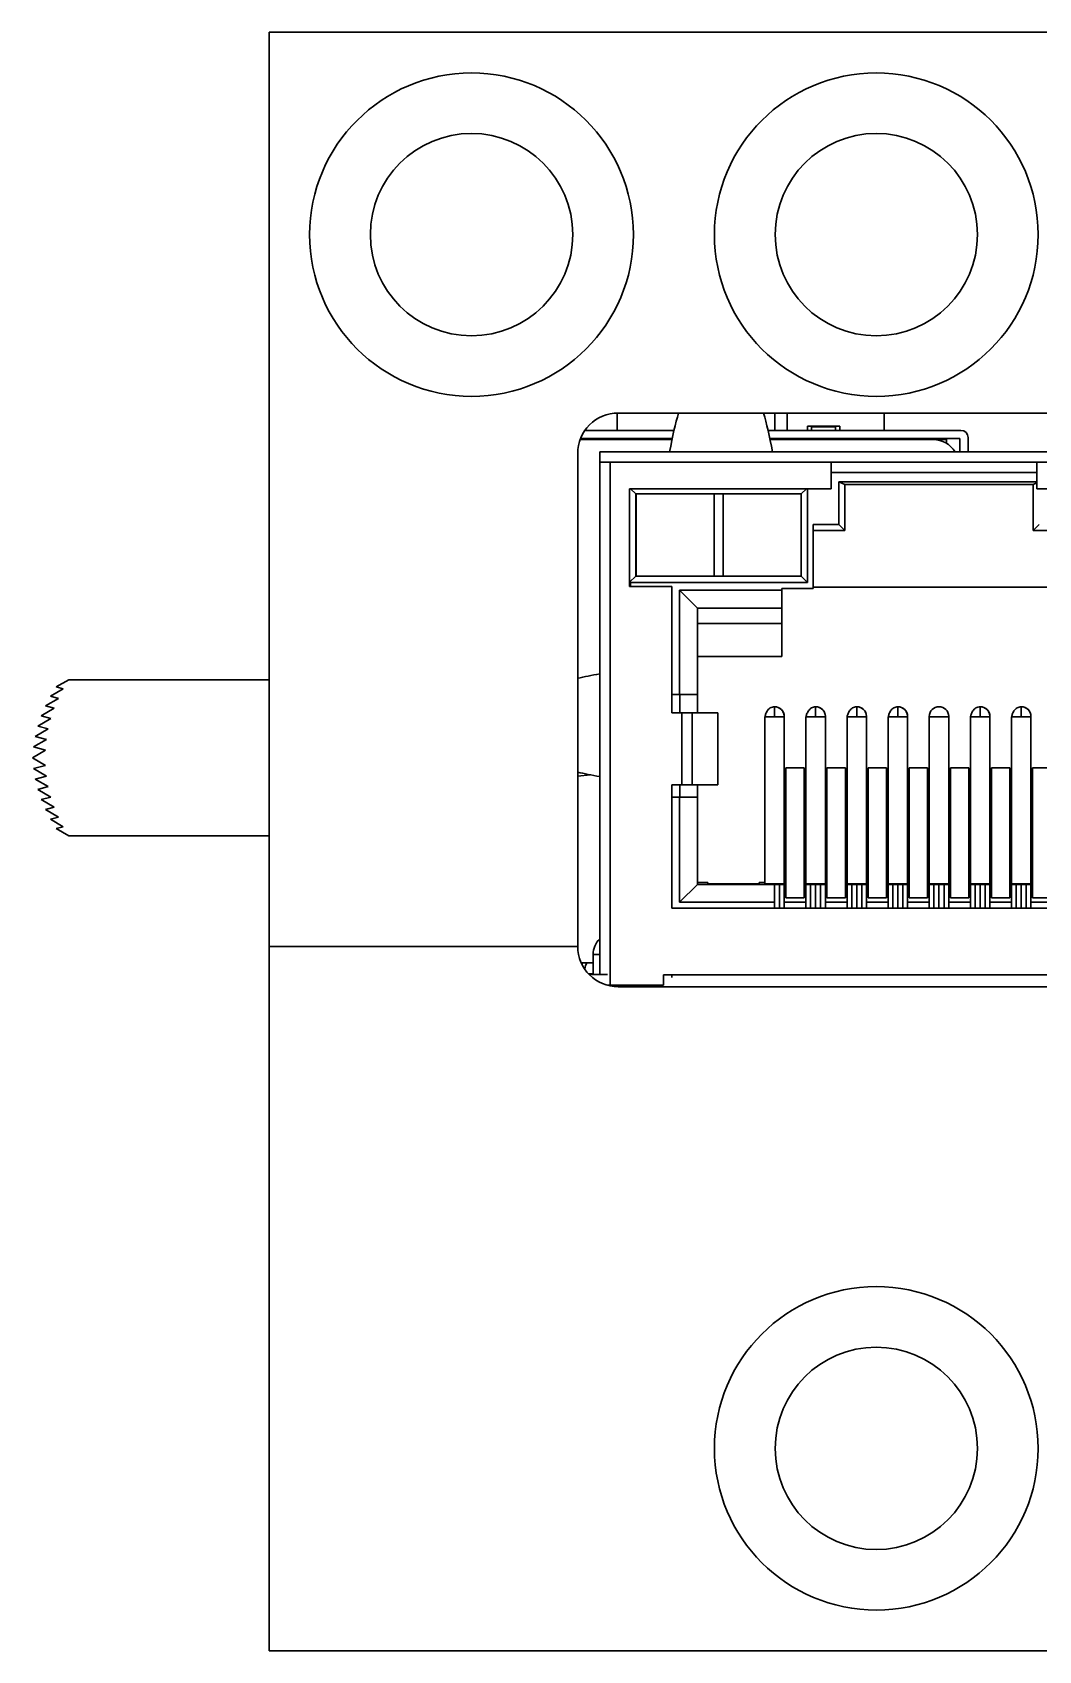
# Model space of a CAD drawing. Header units: inches. Extents: x 59 to 754, y 172 to 990.
# Drawn here: x 331.2 to 425.1, y 171.9 to 323.1 of the extents above; entities that cross this region are included whole.
import ezdxf

# ---------------------------------------------------------------- set-up
doc = ezdxf.new("R2010")
doc.units = ezdxf.units.IN
doc.header["$MEASUREMENT"] = 0
doc.layers.add('svg15406', color=7, linetype='Continuous')

msp = doc.modelspace()

# ---------------------------------------------------------------- linework, layer by layer
at = {"layer": 'svg15406', "color": 7, "lineweight": 30, "true_color": 0xffffff}
for points in [[(353.26, 323.09), (353.26, 237.7)], [(655.62, 323.09), (353.26, 323.09)], [(385.77, 285.9), (385.77, 287.52)], [(623.03, 287.52), (385.85, 287.52)], [(400.49, 285.9), (400.49, 287.52)], [(401.63, 287.52), (401.63, 285.9)], [(410.7, 285.9), (410.7, 287.52)], [(391.06, 285.9), (382.75, 285.9)], [(417.86, 285.9), (399.85, 285.9)], [(403.52, 286.31), (406.54, 286.31)], [(403.52, 285.9), (403.52, 286.31)], [(403.9, 286.24), (403.9, 286.31)], [(406.16, 286.24), (403.9, 286.24)], [(403.9, 286.24), (403.9, 285.9)], [(406.16, 286.24), (406.16, 286.31)], [(406.16, 285.9), (406.16, 286.24)], [(406.54, 286.31), (406.54, 285.9)], [(382.3, 285.04), (390.88, 285.04)], [(390.9, 285.13), (382.34, 285.13)], [(385.77, 285.04), (385.77, 285.13)], [(417.76, 285.13), (400.02, 285.13)], [(400.04, 285.04), (415.27, 285.04)], [(400.49, 285.04), (400.49, 285.13)], [(401.06, 285.13), (401.06, 285.04)], [(401.63, 285.13), (401.63, 285.04)], [(409.19, 285.04), (409.19, 285.13)], [(410.32, 285.13), (410.32, 285.04)], [(415.27, 285.04), (416.52, 285.04)], [(416.52, 285.04), (416.52, 284.69)], [(417.76, 283.9), (417.76, 285.13)], [(417.76, 284.94), (417.76, 285.13)], [(417.76, 283.9), (417.76, 285.13)], [(417.76, 285.13), (417.76, 284.94)], [(417.76, 284.94), (417.76, 285.13)], [(417.76, 284.94), (417.76, 285.13)], [(417.76, 285.13), (417.76, 284.94)], [(417.76, 285.13), (417.76, 285.13)], [(417.76, 285.13), (417.76, 285.13)], [(417.76, 284.94), (417.76, 284.94)], [(417.76, 284.94), (417.76, 284.94)], [(417.76, 284.94), (417.76, 284.94)], [(418.53, 283.9), (418.53, 285.23)], [(382.07, 283.74), (382.07, 237.7)], [(384.13, 283.9), (384.13, 282.94)], [(384.13, 283.9), (625.09, 283.9)], [(385.09, 282.94), (384.13, 282.94)], [(384.13, 282.94), (385.09, 282.94)], [(384.13, 282.94), (384.13, 282.94)], [(384.13, 235.06), (384.13, 282.93)], [(384.13, 282.93), (385.09, 282.93)], [(385.09, 282.93), (385.09, 282.94)], [(405.73, 282.94), (385.09, 282.94)], [(385.09, 234.07), (385.09, 282.93)], [(388.93, 283.9), (390.66, 283.9)], [(400.26, 283.9), (402.37, 283.9)], [(405.73, 282.94), (405.73, 280.44)], [(424.93, 282.94), (405.73, 282.94)], [(424.93, 282.94), (424.93, 280.44)], [(465.25, 282.94), (424.93, 282.94)], [(405.73, 280.44), (386.91, 280.44)], [(386.91, 280.44), (386.91, 271.32)], [(386.92, 280.44), (386.92, 271.71)], [(387.01, 280.44), (387.49, 279.96)], [(388.99, 279.96), (387.49, 279.96)], [(387.49, 279.96), (387.49, 272.28)], [(387.52, 272.29), (387.52, 279.96)], [(387.52, 279.96), (388.99, 279.96)], [(388.99, 279.96), (394.81, 279.96)], [(394.81, 279.96), (394.81, 272.29)], [(395.65, 279.96), (394.81, 279.96)], [(395.65, 272.29), (395.65, 279.96)], [(395.65, 279.96), (401.47, 279.96)], [(401.47, 279.96), (402.94, 279.96)], [(402.95, 279.96), (401.47, 279.96)], [(402.94, 279.96), (402.94, 272.29)], [(403.43, 280.44), (402.95, 279.96)], [(402.95, 272.28), (402.95, 279.96)], [(403.52, 271.7), (403.52, 280.44)], [(424.93, 281.11), (406.47, 281.11)], [(406.47, 281.11), (406.47, 277.11)], [(406.47, 281.11), (407.02, 280.85)], [(424.6, 280.85), (407.02, 280.85)], [(407.02, 280.85), (407.02, 276.56)], [(424.93, 281.01), (424.6, 280.85)], [(424.6, 276.56), (424.6, 280.85)], [(443.75, 280.44), (424.93, 280.44)], [(443.65, 280.44), (424.93, 280.44)], [(406.47, 277.11), (404.05, 277.11)], [(404.05, 271.13), (404.05, 277.11)], [(404.05, 276.56), (404.05, 277.11)], [(406.47, 277.11), (407.02, 276.56)], [(425.15, 277.11), (424.6, 276.56)], [(404.05, 276.56), (404.05, 271.24)], [(407.02, 276.56), (404.05, 276.56)], [(427.57, 276.56), (424.6, 276.56)], [(387.49, 272.28), (386.92, 271.71)], [(387.49, 272.28), (402.95, 272.28)], [(394.81, 272.29), (387.52, 272.29)], [(402.94, 272.29), (387.52, 272.29)], [(395.65, 272.29), (394.81, 272.29)], [(402.94, 272.29), (395.65, 272.29)], [(403.52, 271.7), (402.95, 272.28)], [(353.26, 270.8), (353.26, 271.17)], [(353.26, 271.17), (353.26, 271.08)], [(353.26, 271.08), (353.26, 262.61)], [(353.26, 262.61), (353.26, 270.8)], [(386.91, 271.32), (390.85, 271.32)], [(387.01, 271.7), (403.52, 271.7)], [(390.85, 271.32), (390.85, 259.51)], [(401.12, 270.97), (391.59, 270.97)], [(391.59, 270.97), (391.59, 261.24)], [(391.59, 270.97), (393.25, 269.3)], [(401.12, 271.13), (404.05, 271.13)], [(401.12, 270.97), (401.12, 271.13)], [(401.12, 271.13), (401.12, 264.79)], [(401.12, 270.97), (401.12, 269.3)], [(404.05, 271.24), (404.05, 271.13)], [(427.57, 271.24), (404.05, 271.24)], [(393.25, 261.24), (393.25, 269.3)], [(401.12, 269.3), (393.25, 269.3)], [(393.25, 269.3), (393.25, 269.28), (393.25, 269.19), (393.25, 269.06), (393.25, 268.88), (393.25, 268.66), (393.25, 268.41), (393.25, 268.14), (393.25, 267.86), (393.25, 269.3)], [(401.12, 267.86), (401.12, 269.3)], [(393.25, 267.86), (393.25, 264.79)], [(401.12, 267.86), (393.25, 267.86)], [(401.12, 264.79), (401.12, 267.86)], [(353.26, 266.44), (353.26, 266.82)], [(353.26, 266.44), (353.26, 266.82)], [(353.26, 266.61), (353.26, 266.37)], [(353.26, 266.37), (353.26, 266.61)], [(353.26, 266.26), (353.26, 266.44)], [(353.26, 266.44), (353.26, 266.26)], [(353.26, 266.37), (353.26, 264.5)], [(353.26, 264.5), (353.26, 266.37)], [(384.13, 263.16), (384.13, 265.08)], [(393.25, 264.79), (393.25, 259.51)], [(393.25, 264.79), (401.12, 264.79)], [(353.26, 264.5), (353.26, 264.34)], [(353.26, 264.28), (353.26, 264.5)], [(353.26, 264.34), (353.26, 263.4)], [(353.26, 263.33), (353.26, 264.28)], [(353.26, 263.4), (353.26, 263.27)], [(353.26, 263.05), (353.26, 263.33)], [(353.26, 263.27), (353.26, 262.61)], [(334.03, 261.76), (332.84, 261.06)], [(334.55, 262.61), (333.38, 261.93)], [(333.38, 261.93), (334.03, 261.76)], [(353.26, 262.61), (334.55, 262.61)], [(353.26, 262.61), (353.26, 263.05)], [(333.58, 260.86), (332.37, 260.16)], [(332.37, 260.16), (333.19, 259.94)], [(332.84, 261.06), (333.58, 260.86)], [(390.85, 261.24), (391.59, 261.24)], [(391.62, 261.24), (390.85, 261.24)], [(393.25, 261.24), (391.59, 261.24)], [(391.62, 259.51), (391.62, 261.24)], [(393.25, 261.24), (391.62, 261.24)], [(393.25, 259.51), (393.25, 261.24)], [(400.45, 260.09), (400.45, 259.13)], [(404.29, 260.09), (404.29, 259.13)], [(408.13, 260.09), (408.13, 259.13)], [(411.97, 260.09), (411.97, 259.13)], [(419.65, 260.09), (419.65, 259.13)], [(423.49, 260.09), (423.49, 259.13)], [(332.88, 258.99), (331.65, 258.28)], [(333.19, 259.94), (331.97, 259.23)], [(331.97, 259.23), (332.88, 258.99)], [(390.85, 259.51), (391.81, 259.51)], [(391.81, 259.51), (391.81, 252.79)], [(391.81, 259.51), (392.76, 259.51)], [(392.76, 259.51), (392.76, 252.79)], [(392.76, 259.51), (395.16, 259.51)], [(395.16, 252.79), (395.16, 259.51)], [(399.54, 259.13), (399.54, 243.57)], [(399.54, 259.13), (399.55, 259.13)], [(400.45, 259.13), (401.36, 259.13)], [(401.32, 259.45), (401.27, 259.55)], [(401.33, 259.42), (401.36, 259.18)], [(401.36, 259.13), (401.36, 259.18)], [(401.36, 259.18), (401.36, 243.65)], [(401.36, 243.57), (401.36, 259.13)], [(403.38, 259.13), (403.38, 243.57)], [(403.38, 259.13), (403.39, 259.13)], [(404.29, 259.13), (405.2, 259.13)], [(405.16, 259.45), (405.11, 259.55)], [(405.17, 259.42), (405.2, 259.18)], [(405.2, 259.13), (405.2, 259.18)], [(405.2, 259.18), (405.2, 243.65)], [(405.2, 243.57), (405.2, 259.13)], [(407.22, 259.13), (407.22, 243.57)], [(407.22, 259.13), (407.23, 259.13)], [(408.13, 259.13), (409.04, 259.13)], [(409, 259.45), (408.95, 259.55)], [(409.01, 259.42), (409.04, 259.18)], [(409.04, 259.13), (409.04, 259.18)], [(409.04, 259.18), (409.04, 243.65)], [(409.04, 243.57), (409.04, 259.13)], [(411.06, 259.13), (411.06, 243.57)], [(411.06, 259.13), (411.07, 259.13)], [(411.97, 259.13), (412.88, 259.13)], [(412.84, 259.45), (412.79, 259.55)], [(412.85, 259.42), (412.88, 259.18)], [(412.88, 259.13), (412.88, 259.18)], [(412.88, 259.18), (412.88, 243.65)], [(412.88, 243.57), (412.88, 259.13)], [(414.9, 259.18), (414.9, 259.13)], [(414.9, 259.13), (416.72, 259.13)], [(414.9, 259.13), (414.9, 243.57)], [(416.69, 259.42), (416.72, 259.18)], [(416.72, 259.13), (416.72, 259.18)], [(416.72, 259.18), (416.72, 243.65)], [(416.72, 243.57), (416.72, 259.13)], [(418.74, 259.13), (418.74, 243.57)], [(418.74, 259.13), (418.75, 259.13)], [(419.65, 259.13), (420.56, 259.13)], [(420.52, 259.45), (420.47, 259.55)], [(420.53, 259.42), (420.56, 259.18)], [(420.56, 259.13), (420.56, 259.18)], [(420.56, 259.18), (420.56, 243.65)], [(420.56, 243.57), (420.56, 259.13)], [(422.58, 259.13), (422.58, 243.57)], [(422.58, 259.13), (422.59, 259.13)], [(423.49, 259.13), (424.4, 259.13)], [(424.36, 259.45), (424.31, 259.55)], [(424.37, 259.42), (424.4, 259.18)], [(424.4, 259.13), (424.4, 259.18)], [(424.4, 259.18), (424.4, 243.65)], [(424.4, 243.57), (424.4, 259.13)], [(332.47, 257.03), (331.26, 256.33)], [(332.64, 258.02), (331.42, 257.31)], [(331.42, 257.31), (332.47, 257.03)], [(331.65, 258.28), (332.64, 258.02)], [(332.38, 256.03), (331.15, 255.32)], [(331.26, 256.33), (332.38, 256.03)], [(331.15, 255.32), (332.38, 254.61)], [(332.38, 254.61), (331.26, 254.31)], [(331.26, 254.31), (332.47, 253.61)], [(401.51, 254.38), (403.23, 254.38)], [(401.51, 254.38), (401.51, 242.23)], [(403.23, 254.38), (403.23, 242.23)], [(403.23, 253.18), (403.23, 254.38)], [(405.35, 254.38), (407.07, 254.38)], [(405.35, 254.38), (405.35, 242.23)], [(407.07, 254.38), (407.07, 242.23)], [(407.07, 253.18), (407.07, 254.38)], [(409.19, 254.38), (410.91, 254.38)], [(409.19, 254.38), (409.19, 242.23)], [(410.91, 254.38), (410.91, 242.23)], [(410.91, 253.18), (410.91, 254.38)], [(413.03, 254.38), (414.75, 254.38)], [(413.03, 254.38), (413.03, 242.23)], [(414.75, 254.38), (414.75, 242.23)], [(414.75, 253.18), (414.75, 254.38)], [(416.87, 254.38), (418.59, 254.38)], [(416.87, 254.38), (416.87, 242.23)], [(418.59, 254.38), (418.59, 242.23)], [(418.59, 253.18), (418.59, 254.38)], [(420.71, 254.38), (422.43, 254.38)], [(420.71, 254.38), (420.71, 242.23)], [(422.43, 254.38), (422.43, 242.23)], [(422.43, 253.18), (422.43, 254.38)], [(424.55, 254.38), (426.27, 254.38)], [(424.55, 254.38), (424.55, 242.23)], [(332.47, 253.61), (331.42, 253.33)], [(331.42, 253.33), (332.64, 252.62)], [(332.64, 252.62), (331.65, 252.36)], [(383.24, 253.73), (382.07, 253.6)], [(384.13, 251.64), (384.13, 253.56)], [(391.81, 252.79), (390.85, 252.79)], [(390.85, 252.79), (390.85, 241.27)], [(391.62, 251.64), (391.62, 252.79)], [(392.76, 252.79), (391.81, 252.79)], [(391.81, 252.79), (394.21, 252.79)], [(395.16, 252.79), (392.76, 252.79)], [(393.25, 252.79), (393.25, 243.65)], [(393.25, 251.64), (393.25, 252.79)], [(394.21, 252.79), (395.16, 252.79)], [(403.23, 242.58), (403.23, 253.18)], [(407.07, 242.58), (407.07, 253.18)], [(410.91, 242.58), (410.91, 253.18)], [(414.75, 242.58), (414.75, 253.18)], [(418.59, 242.58), (418.59, 253.18)], [(422.43, 242.58), (422.43, 253.18)], [(331.65, 252.36), (332.88, 251.65)], [(332.88, 251.65), (331.97, 251.41)], [(331.97, 251.41), (333.19, 250.7)], [(391.59, 251.64), (390.85, 251.64)], [(391.59, 251.64), (391.59, 241.82)], [(391.59, 251.64), (393.25, 251.64)], [(393.25, 243.48), (393.25, 251.64)], [(333.19, 250.7), (332.37, 250.48)], [(332.37, 250.48), (333.58, 249.77)], [(333.58, 249.77), (332.84, 249.58)], [(332.84, 249.58), (334.03, 248.88)], [(334.03, 248.88), (333.38, 248.71)], [(333.38, 248.71), (334.55, 248.02)], [(334.55, 248.02), (353.26, 248.02)], [(353.26, 237.91), (353.26, 248.02)], [(353.26, 248.02), (353.26, 246.45)], [(353.26, 246.59), (353.26, 248.02)], [(353.26, 246.44), (353.26, 246.59)], [(353.26, 246.45), (353.26, 246.44)], [(353.26, 246.44), (353.26, 245.5)], [(353.26, 245.5), (353.26, 246.44)], [(353.26, 245.5), (353.26, 245.34)], [(353.26, 245.34), (353.26, 245.5)], [(353.26, 245.34), (353.26, 243.47)], [(353.26, 243.47), (353.26, 245.34)], [(353.26, 243.58), (353.26, 243.41)], [(353.26, 243.47), (353.26, 243.24)], [(353.26, 243.24), (353.26, 243.47)], [(353.26, 243.41), (353.26, 243.02)], [(353.26, 243.41), (353.26, 243.02)], [(391.59, 241.82), (393.25, 243.48)], [(393.25, 243.48), (393.25, 243.65)], [(393.25, 243.65), (394.21, 243.65)], [(393.25, 243.48), (400.45, 243.48)], [(394.21, 243.65), (394.21, 243.56)], [(395.17, 243.53), (398.05, 243.53)], [(399.01, 243.56), (399.01, 243.65)], [(399.01, 243.65), (399.54, 243.65)], [(400.45, 243.48), (400.45, 241.82)], [(400.45, 241.27), (400.45, 243.48)], [(400.45, 243.48), (400.45, 243.48)], [(400.92, 243.48), (400.45, 243.48)], [(401.36, 243.48), (400.92, 243.48)], [(401.36, 243.57), (401.36, 243.65)], [(401.36, 243.65), (401.51, 243.65)], [(401.36, 243.48), (401.36, 241.27)], [(401.36, 241.84), (401.36, 243.48)], [(401.36, 243.48), (401.36, 243.48)], [(401.51, 243.48), (401.36, 243.48)], [(403.23, 243.65), (403.38, 243.65)], [(403.38, 243.48), (403.23, 243.48)], [(403.38, 243.48), (403.38, 241.27)], [(403.38, 243.48), (403.82, 243.48)], [(403.82, 243.48), (404.29, 243.48)], [(404.29, 243.48), (404.76, 243.48)], [(404.29, 243.48), (404.29, 243.48)], [(405.2, 243.48), (404.76, 243.48)], [(405.2, 243.57), (405.2, 243.65)], [(405.2, 243.65), (405.35, 243.65)], [(405.2, 243.48), (405.2, 241.27)], [(405.2, 241.84), (405.2, 243.48)], [(405.35, 243.48), (405.2, 243.48)], [(407.07, 243.65), (407.22, 243.65)], [(407.22, 243.48), (407.07, 243.48)], [(407.22, 243.48), (407.22, 241.27)], [(407.66, 243.48), (407.22, 243.48)], [(408.13, 243.48), (407.66, 243.48)], [(408.13, 243.48), (408.13, 243.48)], [(408.6, 243.48), (408.13, 243.48)], [(409.04, 243.48), (408.6, 243.48)], [(409.04, 243.57), (409.04, 243.65)], [(409.04, 243.65), (409.19, 243.65)], [(409.04, 243.48), (409.04, 241.27)], [(409.04, 241.84), (409.04, 243.48)], [(409.19, 243.48), (409.04, 243.48)], [(410.91, 243.65), (411.06, 243.65)], [(411.06, 243.48), (410.91, 243.48)], [(411.06, 243.48), (411.06, 241.27)], [(411.06, 243.48), (411.5, 243.48)], [(411.5, 243.48), (411.97, 243.48)], [(411.97, 243.48), (412.44, 243.48)], [(411.97, 243.48), (411.97, 243.48)], [(412.44, 243.48), (412.88, 243.48)], [(412.88, 243.57), (412.88, 243.65)], [(412.88, 243.65), (413.03, 243.65)], [(412.88, 243.48), (412.88, 241.27)], [(412.88, 241.84), (412.88, 243.48)], [(413.03, 243.48), (412.88, 243.48)], [(414.75, 243.65), (414.9, 243.65)], [(414.9, 243.48), (414.75, 243.48)], [(414.9, 243.48), (414.9, 241.27)], [(415.34, 243.48), (414.9, 243.48)], [(415.81, 243.48), (415.34, 243.48)], [(415.81, 243.48), (415.81, 243.48)], [(416.28, 243.48), (415.81, 243.48)], [(416.72, 243.48), (416.28, 243.48)], [(416.72, 243.57), (416.72, 243.65)], [(416.72, 243.65), (416.87, 243.65)], [(416.72, 241.27), (416.72, 243.48)], [(416.72, 243.48), (416.72, 241.84)], [(416.87, 243.48), (416.72, 243.48)], [(418.59, 243.65), (418.74, 243.65)], [(418.74, 243.48), (418.59, 243.48)], [(418.74, 241.27), (418.74, 243.48)], [(418.74, 243.48), (419.18, 243.48)], [(419.18, 243.48), (419.65, 243.48)], [(419.65, 243.48), (420.12, 243.48)], [(419.65, 243.48), (419.65, 243.48)], [(420.12, 243.48), (420.56, 243.48)], [(420.56, 243.57), (420.56, 243.65)], [(420.56, 243.65), (420.71, 243.65)], [(420.56, 241.27), (420.56, 243.48)], [(420.56, 243.48), (420.56, 241.84)], [(420.71, 243.48), (420.56, 243.48)], [(422.43, 243.65), (422.58, 243.65)], [(422.58, 243.48), (422.43, 243.48)], [(422.58, 241.27), (422.58, 243.48)], [(423.02, 243.48), (422.58, 243.48)], [(423.49, 243.48), (423.02, 243.48)], [(423.49, 243.48), (423.49, 243.48)], [(423.96, 243.48), (423.49, 243.48)], [(424.4, 243.48), (423.96, 243.48)], [(424.4, 243.57), (424.4, 243.65)], [(424.4, 243.65), (424.55, 243.65)], [(424.4, 241.27), (424.4, 243.48)], [(424.4, 243.48), (424.4, 241.84)], [(424.55, 243.48), (424.4, 243.48)], [(403.23, 242.23), (401.51, 242.23)], [(403.23, 242.23), (403.23, 242.58)], [(407.07, 242.23), (405.35, 242.23)], [(407.07, 242.23), (407.07, 242.58)], [(410.91, 242.23), (409.19, 242.23)], [(410.91, 242.23), (410.91, 242.58)], [(414.75, 242.23), (413.03, 242.23)], [(414.75, 242.23), (414.75, 242.58)], [(418.59, 242.23), (416.87, 242.23)], [(418.59, 242.23), (418.59, 242.58)], [(422.43, 242.23), (420.71, 242.23)], [(422.43, 242.23), (422.43, 242.58)], [(426.27, 242.23), (424.55, 242.23)], [(390.85, 241.27), (439.81, 241.27)], [(391.59, 241.82), (400.45, 241.82)], [(400.45, 241.27), (400.45, 241.82)], [(401.36, 241.27), (401.36, 241.84)], [(401.36, 241.84), (403.38, 241.84)], [(405.2, 241.27), (405.2, 241.84)], [(405.2, 241.84), (407.22, 241.84)], [(409.04, 241.27), (409.04, 241.84)], [(409.04, 241.84), (411.06, 241.84)], [(412.88, 241.27), (412.88, 241.84)], [(412.88, 241.84), (414.9, 241.84)], [(416.72, 241.84), (416.72, 241.27)], [(416.72, 241.84), (418.74, 241.84)], [(420.56, 241.84), (420.56, 241.27)], [(420.56, 241.84), (422.58, 241.84)], [(424.4, 241.84), (424.4, 241.27)], [(424.4, 241.84), (426.42, 241.84)], [(353.26, 237.91), (353.26, 237.91)], [(353.26, 237.7), (382.07, 237.7)], [(353.26, 237.7), (353.26, 171.9)], [(383.52, 236.17), (382.39, 236.17)], [(383.52, 236.95), (383.52, 235.06)], [(383.15, 235.06), (384.86, 235.06)], [(390.85, 235.03), (390.08, 235.03)], [(390.08, 235.03), (390.08, 234.07)], [(618.37, 235.03), (390.85, 235.03)], [(390.85, 234.8), (390.85, 235.03)], [(385.09, 234.07), (384.86, 234.07)], [(390.08, 234.07), (385.09, 234.07)], [(623.03, 233.92), (385.85, 233.92)], [(655.62, 171.9), (353.26, 171.9)]]:
    msp.add_lwpolyline(points, dxfattribs=at)
at = {"layer": 'svg15406', "color": 250, "lineweight": 30, "true_color": 0x414141}
for points in [[(401.25, 285.13), (401.25, 285.04)], [(424.93, 281.98), (405.73, 281.98)], [(387.01, 271.7), (387.01, 271.32)], [(399.55, 259.13), (400.45, 259.13)], [(403.39, 259.13), (404.29, 259.13)], [(407.23, 259.13), (408.13, 259.13)], [(411.07, 259.13), (411.97, 259.13)], [(418.75, 259.13), (419.65, 259.13)], [(422.59, 259.13), (423.49, 259.13)], [(400.45, 243.48), (400.45, 241.27)], [(400.92, 243.48), (400.92, 241.27)], [(403.82, 243.48), (403.82, 241.27)], [(404.29, 241.27), (404.29, 243.48)], [(404.29, 243.48), (404.29, 241.27)], [(404.76, 243.48), (404.76, 241.27)], [(407.66, 241.27), (407.66, 243.48)], [(408.13, 241.27), (408.13, 243.48)], [(408.13, 243.48), (408.13, 241.27)], [(408.6, 243.48), (408.6, 241.27)], [(411.5, 243.48), (411.5, 241.27)], [(411.97, 241.27), (411.97, 243.48)], [(411.97, 243.48), (411.97, 241.27)], [(412.44, 241.27), (412.44, 243.48)], [(415.34, 241.27), (415.34, 243.48)], [(415.81, 241.27), (415.81, 243.48)], [(415.81, 243.48), (415.81, 241.27)], [(416.28, 243.48), (416.28, 241.27)], [(419.18, 243.48), (419.18, 241.27)], [(419.65, 241.27), (419.65, 243.48)], [(419.65, 243.48), (419.65, 241.27)], [(420.12, 241.27), (420.12, 243.48)], [(423.02, 241.27), (423.02, 243.48)], [(423.49, 241.27), (423.49, 243.48)], [(423.49, 243.48), (423.49, 241.27)], [(423.96, 243.48), (423.96, 241.27)], [(382.46, 236.04), (382.47, 236.05), (382.54, 236.17), (382.46, 236.04)], [(383.52, 236.95), (384.13, 236.95)], [(383.52, 235.12), (383.09, 235.12)]]:
    msp.add_lwpolyline(points, dxfattribs=at)
at = {"layer": 'svg15406', "color": 7, "lineweight": 30, "true_color": 0xffffff}
for points, knots in [([(387.28, 304.19), (387.27, 312.54), (380.49, 319.3), (372.15, 319.29), (363.81, 319.28), (357.05, 312.53), (357.04, 304.19)], [0, 0, 0, 0, 1, 1, 1, 2, 2, 2, 2]), ([(425.07, 304.19), (425.07, 312.54), (418.29, 319.3), (409.94, 319.29), (401.6, 319.28), (394.84, 312.53), (394.84, 304.19)], [0, 0, 0, 0, 1, 1, 1, 2, 2, 2, 2]), ([(381.61, 304.19), (381.61, 309.41), (377.38, 313.64), (372.16, 313.64), (366.94, 313.64), (362.71, 309.41), (362.71, 304.19)], [0, 0, 0, 0, 1, 1, 1, 2, 2, 2, 2]), ([(419.4, 304.19), (419.4, 309.41), (415.17, 313.64), (409.95, 313.64), (404.74, 313.64), (400.51, 309.41), (400.51, 304.19)], [0, 0, 0, 0, 1, 1, 1, 2, 2, 2, 2]), ([(357.04, 304.19), (357.05, 295.84), (363.82, 289.08), (372.17, 289.08), (380.51, 289.09), (387.27, 295.85), (387.28, 304.19)], [0, 0, 0, 0, 1, 1, 1, 2, 2, 2, 2]), ([(362.71, 304.19), (362.71, 298.97), (366.94, 294.74), (372.16, 294.74), (377.38, 294.74), (381.61, 298.97), (381.61, 304.19), (381.61, 304.19), (381.61, 304.19), (381.61, 304.19)], [0, 0, 0, 0, 1, 1, 1, 2, 2, 2, 3, 3, 3, 3]), ([(394.84, 304.19), (394.84, 295.84), (401.62, 289.08), (409.97, 289.08), (418.31, 289.09), (425.07, 295.85), (425.07, 304.19)], [0, 0, 0, 0, 1, 1, 1, 2, 2, 2, 2]), ([(400.51, 304.19), (400.51, 298.97), (404.74, 294.74), (409.95, 294.74), (415.17, 294.74), (419.4, 298.97), (419.4, 304.19), (419.4, 304.19), (419.4, 304.19), (419.4, 304.19)], [0, 0, 0, 0, 1, 1, 1, 2, 2, 2, 3, 3, 3, 3]), ([(385.85, 287.52), (383.77, 287.52), (382.07, 285.83), (382.07, 283.74), (382.07, 283.74), (382.07, 283.74), (382.07, 283.74)], [0, 0, 0, 0, 1, 1, 1, 2, 2, 2, 2]), ([(400.45, 260.07), (400.38, 260.07), (400.31, 260.06), (400.25, 260.05), (400.18, 260.03), (400.12, 260), (400.06, 259.97), (400, 259.94), (399.95, 259.9), (399.9, 259.85), (399.85, 259.8), (399.81, 259.75), (399.77, 259.7), (399.74, 259.64), (399.7, 259.59), (399.68, 259.53), (399.65, 259.47), (399.63, 259.42), (399.61, 259.36), (399.6, 259.31), (399.59, 259.26), (399.57, 259.22), (399.57, 259.19), (399.56, 259.16), (399.55, 259.13)], [0, 0, 0, 0, 1, 1, 1, 2, 2, 2, 3, 3, 3, 4, 4, 4, 5, 5, 5, 6, 6, 6, 7, 7, 7, 8, 8, 8, 8]), ([(401.27, 259.55), (401.25, 259.6), (401.22, 259.66), (401.19, 259.71), (401.13, 259.79), (401.06, 259.86), (400.98, 259.92), (400.89, 259.97), (400.81, 260.02), (400.71, 260.04), (400.63, 260.06), (400.54, 260.07), (400.45, 260.07)], [0, 0, 0, 0, 1, 1, 1, 2, 2, 2, 3, 3, 3, 4, 4, 4, 4]), ([(404.29, 260.07), (404.22, 260.07), (404.15, 260.06), (404.09, 260.05), (404.02, 260.03), (403.96, 260), (403.9, 259.97), (403.84, 259.94), (403.79, 259.9), (403.74, 259.85), (403.69, 259.8), (403.65, 259.75), (403.61, 259.7), (403.58, 259.64), (403.54, 259.59), (403.52, 259.53), (403.49, 259.47), (403.47, 259.42), (403.45, 259.36), (403.44, 259.31), (403.43, 259.26), (403.41, 259.22), (403.41, 259.19), (403.4, 259.16), (403.39, 259.13)], [0, 0, 0, 0, 1, 1, 1, 2, 2, 2, 3, 3, 3, 4, 4, 4, 5, 5, 5, 6, 6, 6, 7, 7, 7, 8, 8, 8, 8]), ([(405.11, 259.55), (405.09, 259.6), (405.06, 259.66), (405.03, 259.71), (404.97, 259.79), (404.9, 259.86), (404.82, 259.92), (404.73, 259.97), (404.65, 260.02), (404.55, 260.04), (404.47, 260.06), (404.38, 260.07), (404.29, 260.07)], [0, 0, 0, 0, 1, 1, 1, 2, 2, 2, 3, 3, 3, 4, 4, 4, 4]), ([(408.13, 260.07), (408.06, 260.07), (407.99, 260.06), (407.93, 260.05), (407.86, 260.03), (407.8, 260), (407.74, 259.97), (407.68, 259.94), (407.63, 259.9), (407.58, 259.85), (407.53, 259.8), (407.49, 259.75), (407.45, 259.7), (407.42, 259.64), (407.38, 259.59), (407.36, 259.53), (407.33, 259.47), (407.31, 259.42), (407.29, 259.36), (407.28, 259.31), (407.27, 259.26), (407.25, 259.22), (407.25, 259.19), (407.24, 259.16), (407.23, 259.13)], [0, 0, 0, 0, 1, 1, 1, 2, 2, 2, 3, 3, 3, 4, 4, 4, 5, 5, 5, 6, 6, 6, 7, 7, 7, 8, 8, 8, 8]), ([(409.04, 259.18), (409.04, 259.68), (408.63, 260.09), (408.13, 260.09), (408.13, 260.09), (408.13, 260.09), (408.13, 260.09)], [0, 0, 0, 0, 1, 1, 1, 2, 2, 2, 2]), ([(408.95, 259.55), (408.93, 259.6), (408.9, 259.66), (408.87, 259.71), (408.81, 259.79), (408.74, 259.86), (408.66, 259.92), (408.57, 259.97), (408.49, 260.02), (408.39, 260.04), (408.31, 260.06), (408.22, 260.07), (408.13, 260.07)], [0, 0, 0, 0, 1, 1, 1, 2, 2, 2, 3, 3, 3, 4, 4, 4, 4]), ([(411.97, 260.07), (411.9, 260.07), (411.83, 260.06), (411.77, 260.05), (411.7, 260.03), (411.64, 260), (411.58, 259.97), (411.52, 259.94), (411.47, 259.9), (411.42, 259.85), (411.37, 259.8), (411.33, 259.75), (411.29, 259.7), (411.26, 259.64), (411.22, 259.59), (411.2, 259.53), (411.17, 259.47), (411.15, 259.42), (411.13, 259.36), (411.12, 259.31), (411.11, 259.26), (411.09, 259.22), (411.09, 259.19), (411.08, 259.16), (411.07, 259.13)], [0, 0, 0, 0, 1, 1, 1, 2, 2, 2, 3, 3, 3, 4, 4, 4, 5, 5, 5, 6, 6, 6, 7, 7, 7, 8, 8, 8, 8]), ([(412.88, 259.18), (412.88, 259.68), (412.47, 260.09), (411.97, 260.09), (411.97, 260.09), (411.97, 260.09), (411.97, 260.09)], [0, 0, 0, 0, 1, 1, 1, 2, 2, 2, 2]), ([(412.79, 259.55), (412.77, 259.6), (412.74, 259.66), (412.71, 259.71), (412.65, 259.79), (412.58, 259.86), (412.5, 259.92), (412.41, 259.97), (412.33, 260.02), (412.23, 260.04), (412.15, 260.06), (412.06, 260.07), (411.97, 260.07)], [0, 0, 0, 0, 1, 1, 1, 2, 2, 2, 3, 3, 3, 4, 4, 4, 4]), ([(416.72, 259.18), (416.72, 259.68), (416.31, 260.09), (415.81, 260.09), (415.31, 260.09), (414.9, 259.68), (414.9, 259.18)], [0, 0, 0, 0, 1, 1, 1, 2, 2, 2, 2]), ([(419.65, 260.07), (419.58, 260.07), (419.51, 260.06), (419.45, 260.05), (419.38, 260.03), (419.32, 260), (419.26, 259.97), (419.2, 259.94), (419.15, 259.9), (419.1, 259.85), (419.05, 259.8), (419.01, 259.75), (418.97, 259.7), (418.94, 259.64), (418.9, 259.59), (418.88, 259.53), (418.85, 259.47), (418.83, 259.42), (418.81, 259.36), (418.8, 259.31), (418.79, 259.26), (418.77, 259.22), (418.77, 259.19), (418.76, 259.16), (418.75, 259.13)], [0, 0, 0, 0, 1, 1, 1, 2, 2, 2, 3, 3, 3, 4, 4, 4, 5, 5, 5, 6, 6, 6, 7, 7, 7, 8, 8, 8, 8]), ([(420.56, 259.18), (420.56, 259.68), (420.15, 260.09), (419.65, 260.09), (419.65, 260.09), (419.65, 260.09), (419.65, 260.09)], [0, 0, 0, 0, 1, 1, 1, 2, 2, 2, 2]), ([(420.47, 259.55), (420.45, 259.6), (420.42, 259.66), (420.39, 259.71), (420.33, 259.79), (420.26, 259.86), (420.18, 259.92), (420.09, 259.97), (420.01, 260.02), (419.91, 260.04), (419.83, 260.06), (419.74, 260.07), (419.65, 260.07)], [0, 0, 0, 0, 1, 1, 1, 2, 2, 2, 3, 3, 3, 4, 4, 4, 4]), ([(423.49, 260.07), (423.42, 260.07), (423.35, 260.06), (423.29, 260.05), (423.22, 260.03), (423.16, 260), (423.1, 259.97), (423.04, 259.94), (422.99, 259.9), (422.94, 259.85), (422.89, 259.8), (422.85, 259.75), (422.81, 259.7), (422.78, 259.64), (422.74, 259.59), (422.72, 259.53), (422.69, 259.47), (422.67, 259.42), (422.65, 259.36), (422.64, 259.31), (422.63, 259.26), (422.61, 259.22), (422.61, 259.19), (422.6, 259.16), (422.59, 259.13)], [0, 0, 0, 0, 1, 1, 1, 2, 2, 2, 3, 3, 3, 4, 4, 4, 5, 5, 5, 6, 6, 6, 7, 7, 7, 8, 8, 8, 8]), ([(424.31, 259.55), (424.29, 259.6), (424.26, 259.66), (424.23, 259.71), (424.17, 259.79), (424.1, 259.86), (424.02, 259.92), (423.93, 259.97), (423.85, 260.02), (423.75, 260.04), (423.67, 260.06), (423.58, 260.07), (423.49, 260.07)], [0, 0, 0, 0, 1, 1, 1, 2, 2, 2, 3, 3, 3, 4, 4, 4, 4]), ([(399.54, 243.57), (399.53, 243.55), (399.94, 243.53), (400.44, 243.53), (400.95, 243.53), (401.36, 243.55), (401.36, 243.56), (401.36, 243.56), (401.36, 243.57), (401.36, 243.57)], [0, 0, 0, 0, 1, 1, 1, 2, 2, 2, 3, 3, 3, 3]), ([(403.38, 243.57), (403.37, 243.55), (403.78, 243.53), (404.28, 243.53), (404.79, 243.53), (405.2, 243.55), (405.2, 243.56), (405.2, 243.56), (405.2, 243.57), (405.2, 243.57)], [0, 0, 0, 0, 1, 1, 1, 2, 2, 2, 3, 3, 3, 3]), ([(407.22, 243.57), (407.22, 243.55), (407.63, 243.53), (408.13, 243.53), (408.63, 243.53), (409.04, 243.55), (409.04, 243.57)], [0, 0, 0, 0, 1, 1, 1, 2, 2, 2, 2]), ([(411.06, 243.57), (411.06, 243.55), (411.47, 243.53), (411.97, 243.53), (412.47, 243.53), (412.88, 243.55), (412.88, 243.57)], [0, 0, 0, 0, 1, 1, 1, 2, 2, 2, 2]), ([(414.9, 243.57), (414.9, 243.55), (415.31, 243.53), (415.81, 243.53), (416.31, 243.53), (416.72, 243.55), (416.72, 243.57)], [0, 0, 0, 0, 1, 1, 1, 2, 2, 2, 2]), ([(418.74, 243.57), (418.74, 243.55), (419.15, 243.53), (419.65, 243.53), (420.15, 243.53), (420.56, 243.55), (420.56, 243.57)], [0, 0, 0, 0, 1, 1, 1, 2, 2, 2, 2]), ([(422.58, 243.57), (422.58, 243.55), (422.99, 243.53), (423.49, 243.53), (423.99, 243.53), (424.4, 243.55), (424.4, 243.57)], [0, 0, 0, 0, 1, 1, 1, 2, 2, 2, 2]), ([(382.07, 237.7), (382.07, 235.61), (383.77, 233.92), (385.85, 233.92), (385.85, 233.92), (385.85, 233.92), (385.85, 233.92)], [0, 0, 0, 0, 1, 1, 1, 2, 2, 2, 2]), ([(425.07, 190.8), (425.07, 199.15), (418.29, 205.91), (409.94, 205.91), (401.6, 205.9), (394.84, 199.14), (394.84, 190.8)], [0, 0, 0, 0, 1, 1, 1, 2, 2, 2, 2]), ([(419.4, 190.8), (419.4, 196.02), (415.17, 200.25), (409.95, 200.25), (404.74, 200.25), (400.51, 196.02), (400.51, 190.8)], [0, 0, 0, 0, 1, 1, 1, 2, 2, 2, 2]), ([(394.84, 190.8), (394.84, 182.45), (401.62, 175.69), (409.97, 175.7), (418.31, 175.71), (425.07, 182.46), (425.07, 190.8)], [0, 0, 0, 0, 1, 1, 1, 2, 2, 2, 2]), ([(400.51, 190.8), (400.51, 185.58), (404.74, 181.35), (409.95, 181.35), (415.17, 181.35), (419.4, 185.58), (419.4, 190.8)], [0, 0, 0, 0, 1, 1, 1, 2, 2, 2, 2])]:
    msp.add_open_spline(points, degree=3, knots=knots, dxfattribs=at)
for points in [[(391.49, 287.52), (391.2, 286.57), (390.92, 285.36), (390.66, 283.9)], [(400.26, 283.9), (399.99, 285.36), (399.72, 286.57), (399.43, 287.52)], [(418.53, 285.23), (418.53, 285.6), (418.23, 285.9), (417.86, 285.9)], [(417.31, 283.9), (416.87, 284.6), (416.1, 285.04), (415.27, 285.04)], [(386.92, 271.71), (386.95, 271.71), (386.98, 271.7), (387.01, 271.7)], [(384.13, 263.16), (383.38, 263.02), (382.69, 262.89), (382.07, 262.74)], [(401.36, 259.18), (401.36, 259.68), (400.95, 260.09), (400.45, 260.09)], [(405.2, 259.18), (405.2, 259.68), (404.79, 260.09), (404.29, 260.09)], [(424.4, 259.18), (424.4, 259.68), (423.99, 260.09), (423.49, 260.09)], [(382.07, 253.98), (382.69, 253.83), (383.38, 253.7), (384.13, 253.56)], [(394.21, 243.56), (394.21, 243.54), (394.64, 243.53), (395.17, 243.53)], [(398.05, 243.53), (398.58, 243.53), (399.01, 243.54), (399.01, 243.56)], [(384.13, 238.39), (383.74, 238.01), (383.52, 237.49), (383.52, 236.95)]]:
    msp.add_open_spline(points, degree=3, dxfattribs=at)
at = {"layer": 'svg15406', "color": 250, "lineweight": 30, "true_color": 0x414141}
msp.add_open_spline([(382.95, 236.17), (382.84, 235.99), (382.76, 235.79), (382.72, 235.59)], degree=3, dxfattribs=at)

doc.saveas('drawing.dxf')
